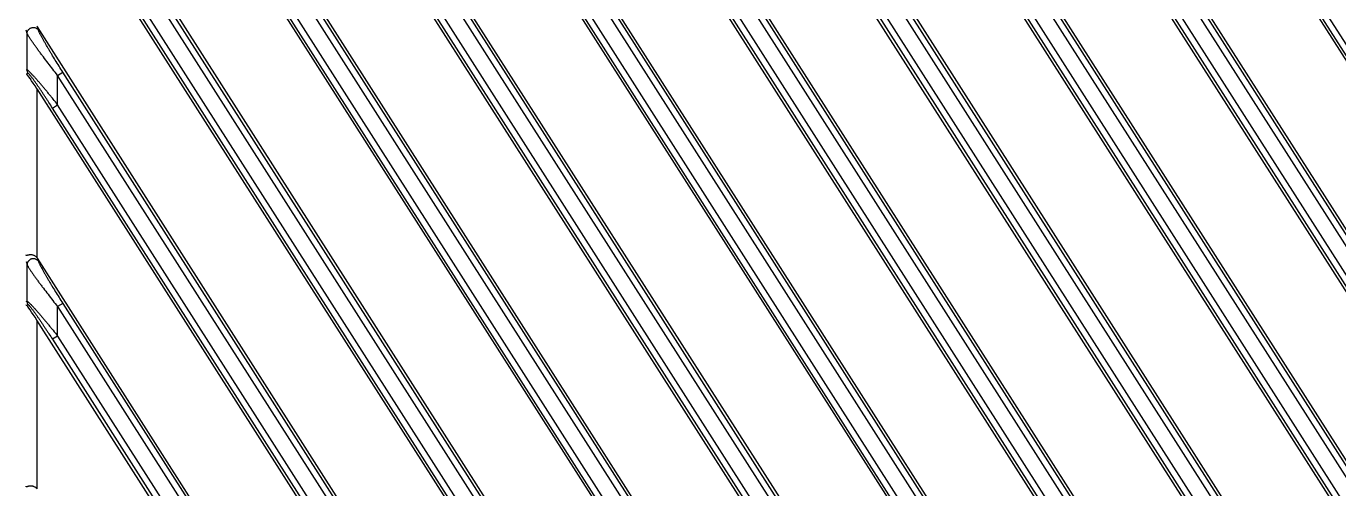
# Model space of a CAD drawing. Header units: millimetres. Extents: x 620 to 19791, y 2539 to 6969.
# Drawn here: x 16427 to 16512.4, y 4193.2 to 4223.4 of the extents above; entities that cross this region are included whole.
import ezdxf

# ---------------------------------------------------------------- set-up
doc = ezdxf.new("R2010")
doc.units = ezdxf.units.MM

# ---------------------------------------------------------------- blocks, each defined once
blk = doc.blocks.new('DTGFH')
at = {"color": 7, "linetype": 'Continuous'}
for p, q in [((8805.883, 4315.589), (8937.791, 4108.534)), ((8940.258, 4105.752), (8807.409, 4314.282)), ((8939.922, 4105.537), (8807.073, 4314.068)), ((8930.715, 4108.661), (8806.131, 4304.219)), ((8929.129, 4110.061), (8807.409, 4301.123)), ((8929.465, 4110.275), (8807.745, 4301.337)), ((8805.883, 4300.514), (8928.187, 4108.534)), ((8807.073, 4298.993), (8927.572, 4109.847)), ((8807.409, 4299.207), (8927.908, 4110.061)), ((8802.348, 4290.987), (8918.583, 4108.534)), ((8921.111, 4108.661), (8804.868, 4291.125)), ((8803.944, 4289.571), (8918.304, 4110.061)), ((8919.525, 4110.061), (8805.165, 4289.571)), ((8919.861, 4110.275), (8805.501, 4289.785)), ((8803.608, 4289.357), (8917.968, 4109.847)), ((8911.507, 4108.661), (8801.783, 4280.893)), ((8909.921, 4110.061), (8803.1, 4277.737)), ((8910.257, 4110.275), (8803.436, 4277.951)), ((8801.748, 4276.853), (8908.979, 4108.534)), ((8803.1, 4275.821), (8908.7, 4110.061)), ((8802.764, 4275.607), (8908.364, 4109.847)), ((8901.903, 4108.661), (8801.783, 4265.818)), ((8900.317, 4110.061), (8803.1, 4262.661)), ((8900.653, 4110.275), (8803.436, 4262.875)), ((8801.748, 4261.777), (8899.375, 4108.534)), ((8802.764, 4260.531), (8898.76, 4109.847)), ((8803.1, 4260.745), (8899.096, 4110.061)), ((8895.013, 4104.4), (8801.783, 4250.742)), ((8893.458, 4105.752), (8803.1, 4247.586)), ((8893.794, 4105.966), (8803.436, 4247.8)), ((8801.748, 4246.702), (8892.405, 4104.4)), ((8891.901, 4105.537), (8802.764, 4245.456)), ((8892.238, 4105.752), (8803.1, 4245.67)), ((8885.409, 4104.4), (8806.131, 4228.842)), ((8883.854, 4105.752), (8807.409, 4225.746)), ((8884.19, 4105.966), (8807.745, 4225.96)), ((8805.883, 4225.137), (8882.8, 4104.4)), ((8882.633, 4105.752), (8807.409, 4223.83)), ((8882.297, 4105.537), (8807.073, 4223.616)), ((8875.805, 4104.4), (8806.131, 4213.767)), ((8874.586, 4105.966), (8807.745, 4210.885)), ((8805.883, 4210.062), (8873.196, 4104.4)), ((8874.25, 4105.752), (8807.409, 4210.671)), ((8872.693, 4105.537), (8807.073, 4208.54)), ((8873.029, 4105.752), (8807.409, 4208.755)), ((8866.201, 4104.4), (8806.131, 4198.691)), ((8805.459, 4195.652), (8863.592, 4104.4)), ((8864.646, 4105.752), (8807.409, 4195.595)), ((8864.982, 4105.966), (8807.745, 4195.809)), ((8863.089, 4105.537), (8807.073, 4193.465)), ((8863.425, 4105.752), (8807.409, 4193.679)), ((8836.786, 4135.497), (8801.783, 4190.441)), ((8801.842, 4190.238), (8801.783, 4190.441)), ((8801.107, 4190.024), (8801.048, 4190.227)), ((8801.107, 4187.632), (8801.107, 4190.024)), ((8801.107, 4187.632), (8801.048, 4187.615)), ((8801.061, 4187.387), (8801.17, 4187.418)), ((8803.1, 4187.284), (8803.436, 4187.498)), ((8803.1, 4185.368), (8803.1, 4187.284)), ((8836.478, 4134.891), (8803.1, 4187.284)), ((8836.814, 4135.105), (8803.436, 4187.498)), ((8801.748, 4186.4), (8801.748, 4175.412)), ((8801.748, 4186.4), (8833.81, 4136.074)), ((8802.764, 4185.154), (8803.1, 4185.368)), ((8834.188, 4135.827), (8802.764, 4185.154)), ((8834.524, 4136.042), (8803.1, 4185.368)), ((8801.048, 4175.151), (8801.107, 4174.949)), ((8801.107, 4172.557), (8801.107, 4174.949)), ((8829.09, 4132.502), (8801.783, 4175.365)), ((8801.783, 4175.365), (8801.842, 4175.163)), ((8801.048, 4172.54), (8801.107, 4172.557)), ((8801.061, 4172.311), (8801.17, 4172.343)), ((8803.436, 4172.423), (8803.1, 4172.209)), ((8803.436, 4172.423), (8829.197, 4131.987)), ((8803.1, 4170.293), (8803.1, 4172.209)), ((8803.1, 4172.209), (8828.861, 4131.773)), ((8801.748, 4171.325), (8801.748, 4160.337)), ((8844.384, 4104.4), (8801.748, 4171.325)), ((8803.1, 4170.293), (8802.764, 4170.079)), ((8802.764, 4170.079), (8843.881, 4105.537)), ((8803.1, 4170.293), (8844.217, 4105.752))]:
    blk.add_line(p, q, dxfattribs=at)
for centre, start, end in [((8801.509, 4187.633), 180.1282, 212.3718), ((8801.509, 4172.558), 180.12821, 212.37179)]:
    blk.add_arc(centre, 0.402, start, end, dxfattribs=at)
for centre, major_axis, ratio, start_param, end_param in [((8801.45, 4190.216), (-0.117, 0.402), 0.954439, -1.274405, -1.134443), ((8801.748, 4186.286), (-0.698, 1.104), 0.046753, -1.496981, -0.118001), ((8801.45, 4175.141), (-0.117, 0.402), 0.954439, -1.274405, -1.134443), ((8801.748, 4171.211), (-0.698, 1.104), 0.046753, -1.496981, -0.118001)]:
    blk.add_ellipse(centre, major_axis=major_axis, ratio=ratio, start_param=start_param, end_param=end_param, dxfattribs=at)
for points, knots in [([(8801.107, 4190.024), (8801.108, 4190.045), (8801.112, 4190.085), (8801.129, 4190.145), (8801.155, 4190.201), (8801.19, 4190.253), (8801.233, 4190.299), (8801.283, 4190.339), (8801.339, 4190.37), (8801.399, 4190.392), (8801.461, 4190.405), (8801.525, 4190.409), (8801.588, 4190.403), (8801.649, 4190.387), (8801.706, 4190.362), (8801.759, 4190.328), (8801.805, 4190.287), (8801.831, 4190.255), (8801.842, 4190.238)], [0, 0, 0, 0, 0.061113, 0.122614, 0.184534, 0.246921, 0.309743, 0.372936, 0.436398, 0.5, 0.563602, 0.627064, 0.690257, 0.753079, 0.815466, 0.877386, 0.938887, 1, 1, 1, 1]), ([(8803.1, 4187.284), (8802.993, 4187.418), (8802.783, 4187.685), (8802.473, 4188.084), (8802.221, 4188.414), (8802.025, 4188.674), (8801.885, 4188.863), (8801.749, 4189.048), (8801.62, 4189.227), (8801.5, 4189.397), (8801.389, 4189.557), (8801.305, 4189.683), (8801.245, 4189.776), (8801.206, 4189.838), (8801.173, 4189.895), (8801.145, 4189.944), (8801.126, 4189.981), (8801.114, 4190.007), (8801.109, 4190.019), (8801.107, 4190.024)], [0, 0, 0, 0, 0.151037, 0.300586, 0.447016, 0.518439, 0.588237, 0.655992, 0.721178, 0.783101, 0.840848, 0.893205, 0.916879, 0.938573, 0.958018, 0.974928, 0.989013, 0.994909, 1, 1, 1, 1]), ([(8803.436, 4187.498), (8803.353, 4187.628), (8803.19, 4187.886), (8802.949, 4188.274), (8802.753, 4188.595), (8802.6, 4188.849), (8802.489, 4189.035), (8802.381, 4189.219), (8802.277, 4189.398), (8802.178, 4189.571), (8802.087, 4189.736), (8802.016, 4189.867), (8801.965, 4189.966), (8801.931, 4190.033), (8801.901, 4190.094), (8801.876, 4190.149), (8801.858, 4190.191), (8801.848, 4190.219), (8801.844, 4190.232), (8801.842, 4190.238)], [0, 0, 0, 0, 0.145071, 0.289149, 0.431131, 0.500908, 0.569567, 0.636803, 0.702211, 0.76523, 0.825074, 0.880596, 0.906233, 0.930094, 0.951832, 0.971044, 0.987264, 0.994099, 1, 1, 1, 1]), ([(8801.048, 4187.385), (8801.048, 4187.386), (8801.048, 4187.387), (8801.049, 4187.389), (8801.05, 4187.391), (8801.052, 4187.391), (8801.054, 4187.391), (8801.056, 4187.39), (8801.058, 4187.389), (8801.06, 4187.387), (8801.061, 4187.387)], [0, 0, 0, 0, 0.134296, 0.239838, 0.325336, 0.408088, 0.50825, 0.637794, 0.80127, 1, 1, 1, 1]), ([(8803.1, 4185.368), (8803, 4185.494), (8802.849, 4185.681), (8802.648, 4185.929), (8802.498, 4186.112), (8802.348, 4186.293), (8802.2, 4186.47), (8802.054, 4186.643), (8801.911, 4186.81), (8801.772, 4186.97), (8801.639, 4187.121), (8801.532, 4187.239), (8801.451, 4187.326), (8801.394, 4187.386), (8801.341, 4187.441), (8801.292, 4187.49), (8801.247, 4187.533), (8801.207, 4187.569), (8801.178, 4187.594), (8801.157, 4187.61), (8801.143, 4187.619), (8801.132, 4187.626), (8801.122, 4187.63), (8801.114, 4187.633), (8801.109, 4187.633), (8801.107, 4187.632)], [0, 0, 0, 0, 0.159125, 0.238223, 0.316727, 0.394381, 0.470878, 0.545834, 0.61877, 0.689065, 0.755896, 0.818173, 0.847169, 0.874456, 0.899785, 0.922889, 0.943475, 0.96125, 0.975933, 0.982041, 0.987297, 0.991693, 0.995234, 0.997964, 1, 1, 1, 1]), ([(8802.764, 4185.154), (8802.688, 4185.274), (8802.573, 4185.452), (8802.419, 4185.689), (8802.304, 4185.865), (8802.189, 4186.04), (8802.074, 4186.212), (8801.96, 4186.38), (8801.848, 4186.545), (8801.737, 4186.705), (8801.63, 4186.858), (8801.542, 4186.98), (8801.474, 4187.072), (8801.426, 4187.137), (8801.38, 4187.197), (8801.337, 4187.251), (8801.297, 4187.3), (8801.266, 4187.336), (8801.244, 4187.361), (8801.229, 4187.377), (8801.215, 4187.39), (8801.203, 4187.401), (8801.192, 4187.409), (8801.184, 4187.415), (8801.179, 4187.417), (8801.175, 4187.419), (8801.172, 4187.419), (8801.17, 4187.418)], [0, 0, 0, 0, 0.153079, 0.229318, 0.305164, 0.380451, 0.454965, 0.528436, 0.600519, 0.670738, 0.738434, 0.802663, 0.833068, 0.862042, 0.889307, 0.914531, 0.937321, 0.957232, 0.96596, 0.973791, 0.980669, 0.986547, 0.991394, 0.995199, 0.996723, 0.998012, 1, 1, 1, 1]), ([(8801.748, 4175.412), (8801.733, 4175.431), (8801.699, 4175.465), (8801.64, 4175.507), (8801.578, 4175.541), (8801.512, 4175.565), (8801.447, 4175.58), (8801.384, 4175.587), (8801.325, 4175.588), (8801.27, 4175.584), (8801.227, 4175.577), (8801.196, 4175.57), (8801.169, 4175.563), (8801.144, 4175.556), (8801.121, 4175.549), (8801.106, 4175.544), (8801.092, 4175.541), (8801.081, 4175.539), (8801.071, 4175.539), (8801.062, 4175.542), (8801.055, 4175.548), (8801.051, 4175.557), (8801.049, 4175.568), (8801.048, 4175.577), (8801.048, 4175.581)], [0, 0, 0, 0, 0.092092, 0.18383, 0.274482, 0.363041, 0.448376, 0.529457, 0.605459, 0.675766, 0.739913, 0.769539, 0.797439, 0.847676, 0.869774, 0.889641, 0.907107, 0.922074, 0.934647, 0.945489, 0.956057, 0.968087, 0.982675, 1, 1, 1, 1]), ([(8801.842, 4175.163), (8801.831, 4175.18), (8801.805, 4175.212), (8801.759, 4175.253), (8801.706, 4175.287), (8801.649, 4175.312), (8801.588, 4175.327), (8801.525, 4175.334), (8801.461, 4175.33), (8801.399, 4175.317), (8801.339, 4175.294), (8801.283, 4175.263), (8801.233, 4175.224), (8801.19, 4175.178), (8801.155, 4175.126), (8801.129, 4175.07), (8801.112, 4175.01), (8801.108, 4174.969), (8801.107, 4174.949)], [0, 0, 0, 0, 0.061114, 0.122614, 0.184534, 0.246921, 0.309743, 0.372937, 0.436398, 0.5, 0.563602, 0.627063, 0.690257, 0.753079, 0.815466, 0.877386, 0.938886, 1, 1, 1, 1]), ([(8801.107, 4174.949), (8801.109, 4174.943), (8801.114, 4174.932), (8801.126, 4174.906), (8801.145, 4174.869), (8801.173, 4174.819), (8801.206, 4174.763), (8801.245, 4174.701), (8801.305, 4174.608), (8801.389, 4174.482), (8801.5, 4174.322), (8801.62, 4174.152), (8801.749, 4173.973), (8801.885, 4173.788), (8802.025, 4173.598), (8802.221, 4173.338), (8802.473, 4173.008), (8802.783, 4172.609), (8802.993, 4172.343), (8803.1, 4172.209)], [0, 0, 0, 0, 0.00509, 0.010986, 0.025069, 0.041978, 0.061422, 0.083117, 0.106791, 0.15915, 0.216898, 0.278823, 0.34401, 0.411766, 0.481566, 0.552988, 0.699417, 0.848964, 1, 1, 1, 1]), ([(8801.842, 4175.163), (8801.844, 4175.157), (8801.848, 4175.144), (8801.858, 4175.115), (8801.876, 4175.074), (8801.901, 4175.019), (8801.931, 4174.957), (8801.965, 4174.89), (8802.016, 4174.792), (8802.087, 4174.66), (8802.178, 4174.496), (8802.277, 4174.323), (8802.381, 4174.144), (8802.489, 4173.96), (8802.6, 4173.773), (8802.753, 4173.519), (8802.949, 4173.198), (8803.19, 4172.811), (8803.353, 4172.552), (8803.436, 4172.423)], [0, 0, 0, 0, 0.005901, 0.012735, 0.028952, 0.048163, 0.069902, 0.093761, 0.1194, 0.174923, 0.234768, 0.297789, 0.363198, 0.430435, 0.499095, 0.568871, 0.710853, 0.85493, 1, 1, 1, 1]), ([(8801.107, 4172.557), (8801.109, 4172.558), (8801.114, 4172.557), (8801.122, 4172.555), (8801.132, 4172.55), (8801.143, 4172.543), (8801.157, 4172.534), (8801.178, 4172.519), (8801.207, 4172.494), (8801.247, 4172.458), (8801.292, 4172.415), (8801.341, 4172.365), (8801.394, 4172.311), (8801.451, 4172.251), (8801.532, 4172.163), (8801.639, 4172.045), (8801.772, 4171.895), (8801.911, 4171.735), (8802.054, 4171.568), (8802.2, 4171.395), (8802.348, 4171.218), (8802.498, 4171.037), (8802.648, 4170.854), (8802.849, 4170.606), (8803, 4170.418), (8803.1, 4170.293)], [0, 0, 0, 0, 0.002036, 0.004765, 0.008306, 0.012701, 0.017956, 0.024063, 0.038745, 0.05652, 0.077106, 0.100208, 0.125538, 0.152825, 0.181822, 0.244102, 0.310933, 0.381227, 0.454167, 0.529124, 0.605619, 0.683271, 0.76177, 0.840872, 1, 1, 1, 1]), ([(8801.17, 4172.343), (8801.172, 4172.343), (8801.175, 4172.343), (8801.179, 4172.342), (8801.184, 4172.339), (8801.192, 4172.334), (8801.203, 4172.326), (8801.215, 4172.315), (8801.229, 4172.301), (8801.244, 4172.286), (8801.266, 4172.261), (8801.297, 4172.225), (8801.337, 4172.176), (8801.38, 4172.121), (8801.426, 4172.061), (8801.474, 4171.997), (8801.542, 4171.905), (8801.63, 4171.783), (8801.737, 4171.63), (8801.848, 4171.47), (8801.96, 4171.305), (8802.074, 4171.136), (8802.189, 4170.964), (8802.304, 4170.79), (8802.419, 4170.614), (8802.573, 4170.377), (8802.688, 4170.198), (8802.764, 4170.079)], [0, 0, 0, 0, 0.001988, 0.003277, 0.004801, 0.008605, 0.013451, 0.019328, 0.026206, 0.034036, 0.042764, 0.062675, 0.085465, 0.110691, 0.137955, 0.166932, 0.197336, 0.261568, 0.329268, 0.399486, 0.471568, 0.545042, 0.619552, 0.694837, 0.77068, 0.84692, 1, 1, 1, 1]), ([(8801.048, 4172.31), (8801.048, 4172.311), (8801.048, 4172.312), (8801.049, 4172.314), (8801.05, 4172.315), (8801.052, 4172.316), (8801.054, 4172.316), (8801.056, 4172.315), (8801.058, 4172.313), (8801.06, 4172.312), (8801.061, 4172.311)], [0, 0, 0, 0, 0.134296, 0.239838, 0.325336, 0.408088, 0.50825, 0.637794, 0.80127, 1, 1, 1, 1]), ([(8801.748, 4160.337), (8801.733, 4160.355), (8801.699, 4160.389), (8801.64, 4160.432), (8801.578, 4160.465), (8801.512, 4160.489), (8801.447, 4160.504), (8801.384, 4160.512), (8801.325, 4160.513), (8801.27, 4160.508), (8801.227, 4160.501), (8801.196, 4160.495), (8801.169, 4160.488), (8801.144, 4160.48), (8801.121, 4160.473), (8801.106, 4160.469), (8801.092, 4160.466), (8801.081, 4160.464), (8801.071, 4160.464), (8801.062, 4160.467), (8801.055, 4160.473), (8801.051, 4160.482), (8801.049, 4160.493), (8801.048, 4160.501), (8801.048, 4160.506)], [0, 0, 0, 0, 0.092092, 0.18383, 0.274482, 0.363041, 0.448376, 0.529457, 0.605459, 0.675766, 0.739913, 0.769539, 0.797439, 0.847676, 0.869774, 0.889641, 0.907107, 0.922074, 0.934647, 0.945489, 0.956057, 0.968087, 0.982675, 1, 1, 1, 1])]:
    blk.add_open_spline(points, degree=3, knots=knots, dxfattribs=at)
blk = doc.blocks.new('*U116')
blk.add_blockref('DTGFH', (-9101.048, -4276.2))
blk = doc.blocks.new('*U117')
at = {"color": 0, "linetype": 'ByBlock', "lineweight": -2, "transparency": 16777216}
blk.add_blockref('*U116', (2400, 337.5), dxfattribs=at)

msp = doc.modelspace()

# ---------------------------------------------------------------- block references
msp.add_blockref('*U117', (14326.96016, 3971.56341))

doc.saveas('drawing.dxf')
